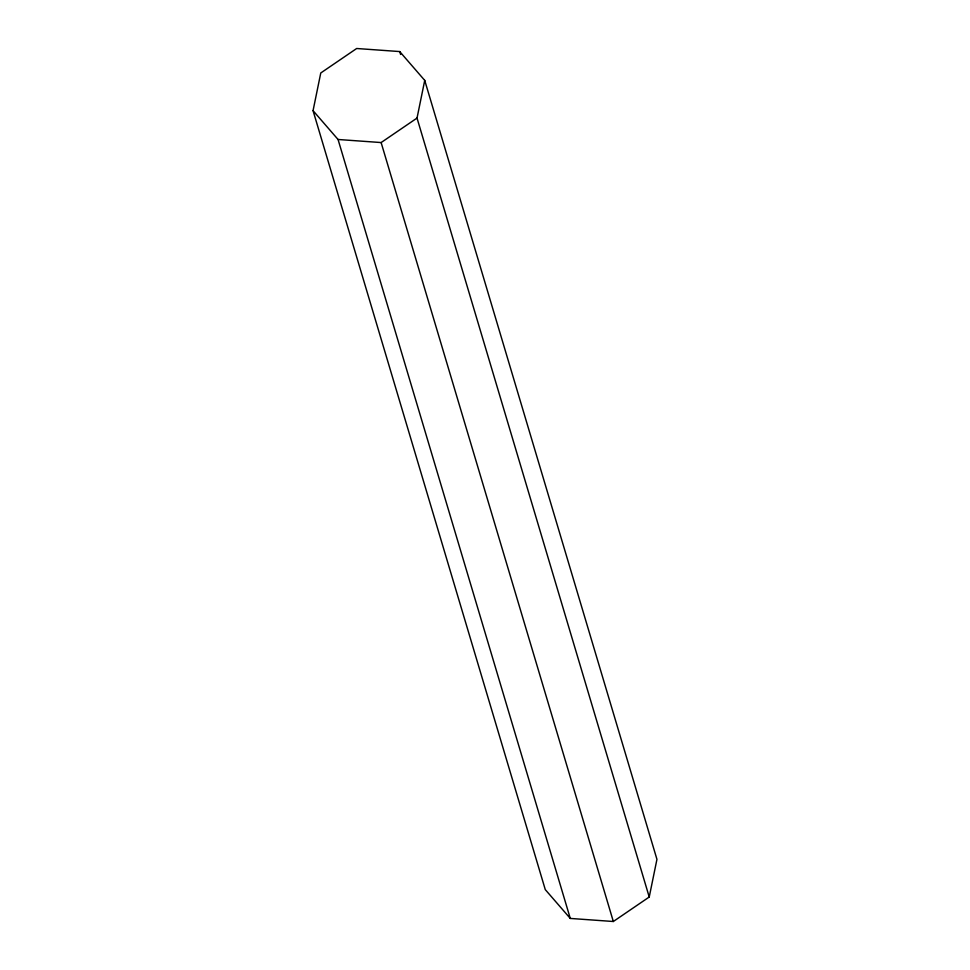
<?xml version="1.0" encoding="UTF-8"?>
<svg xmlns="http://www.w3.org/2000/svg" width="970" height="970" viewBox="0 0 970 970"><rect width="100%" height="100%" fill="white"/><g stroke="black" fill="none" stroke-linecap="round" stroke-linejoin="round"><path stroke-width="1.45" d="M313.055 110.665L320.767 72.98L356.669 48.5L399.725 51.568L424.727 80.389L656.945 859.335L649.233 897.02L613.331 921.5L570.275 918.432L545.273 889.611L313.055 110.665L338.057 139.486L570.275 918.432M649.233 897.02L417.027 118.073L424.727 80.389M338.057 139.486L381.125 142.554L417.027 118.073M399.725 51.568L400.598 54.465M381.125 142.554L613.331 921.5"/></g></svg>
